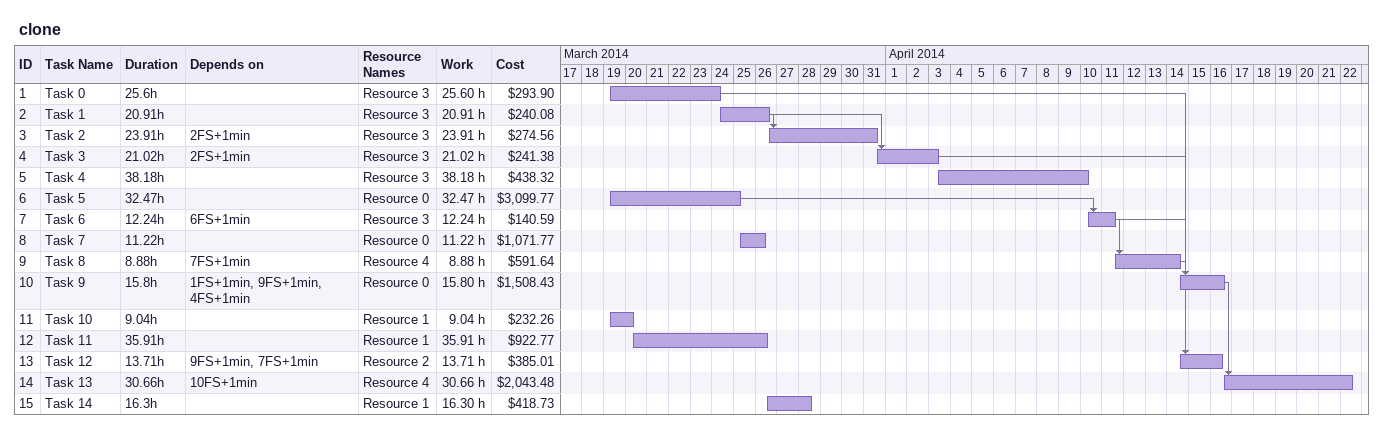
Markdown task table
clone

| ID | Task | Duration | Start | Finish | Predecessors | Resources | Work (h) | Cost ($) |
|---|---|---|---|---|---|---|---|---|
| 1 | Task 0 | 25.6h | 2014-03-19 | 2014-03-24 |  | Resource 3 | 25.60 | 293.90 |
| 2 | Task 1 | 20.91h | 2014-03-24 | 2014-03-26 |  | Resource 3 | 20.91 | 240.08 |
| 3 | Task 2 | 23.91h | 2014-03-26 | 2014-03-31 | 2FS+1min | Resource 3 | 23.91 | 274.56 |
| 4 | Task 3 | 21.02h | 2014-03-31 | 2014-04-03 | 2FS+1min | Resource 3 | 21.02 | 241.38 |
| 5 | Task 4 | 38.18h | 2014-04-03 | 2014-04-10 |  | Resource 3 | 38.18 | 438.32 |
| 6 | Task 5 | 32.47h | 2014-03-19 | 2014-03-25 |  | Resource 0 | 32.47 | 3099.77 |
| 7 | Task 6 | 12.24h | 2014-04-10 | 2014-04-11 | 6FS+1min | Resource 3 | 12.24 | 140.59 |
| 8 | Task 7 | 11.22h | 2014-03-25 | 2014-03-26 |  | Resource 0 | 11.22 | 1071.77 |
| 9 | Task 8 | 8.88h | 2014-04-11 | 2014-04-14 | 7FS+1min | Resource 4 | 8.88 | 591.64 |
| 10 | Task 9 | 15.8h | 2014-04-14 | 2014-04-16 | 1FS+1min, 9FS+1min, 4FS+1min | Resource 0 | 15.80 | 1508.43 |
| 11 | Task 10 | 9.04h | 2014-03-19 | 2014-03-20 |  | Resource 1 | 9.04 | 232.26 |
| 12 | Task 11 | 35.91h | 2014-03-20 | 2014-03-26 |  | Resource 1 | 35.91 | 922.77 |
| 13 | Task 12 | 13.71h | 2014-04-14 | 2014-04-16 | 9FS+1min, 7FS+1min | Resource 2 | 13.71 | 385.01 |
| 14 | Task 13 | 30.66h | 2014-04-16 | 2014-04-22 | 10FS+1min | Resource 4 | 30.66 | 2043.48 |
| 15 | Task 14 | 16.3h | 2014-03-26 | 2014-03-28 |  | Resource 1 | 16.30 | 418.73 |
